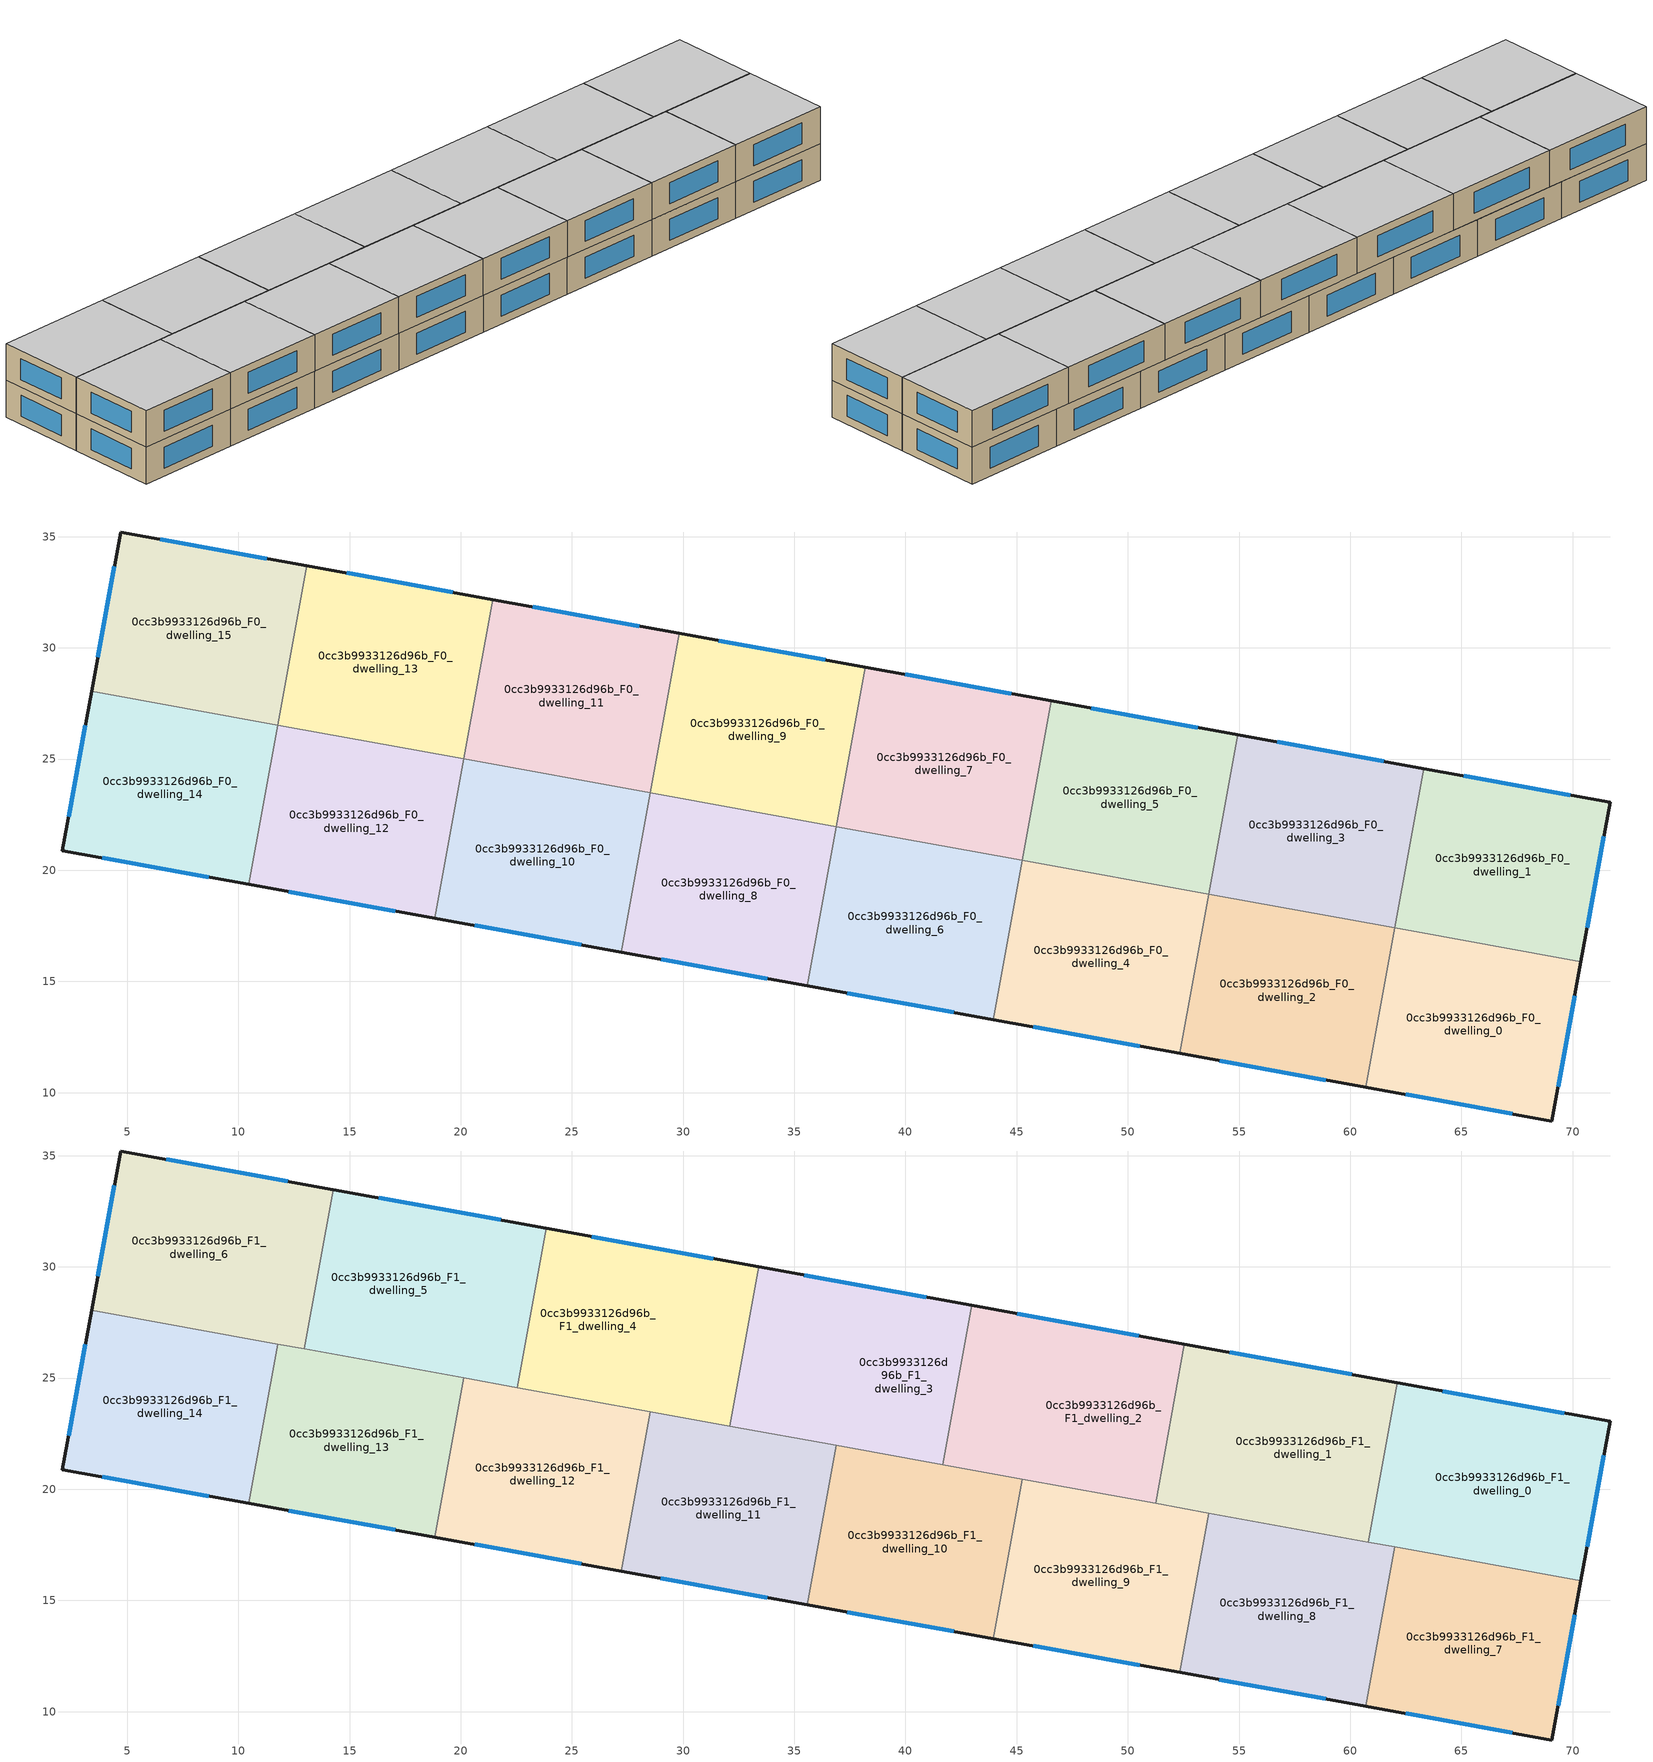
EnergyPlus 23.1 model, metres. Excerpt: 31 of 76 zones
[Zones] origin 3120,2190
0cc3b9933126d96b_F0_dwelling_0
 floor ground (EU_floor_Construction): 70.38,15.89 69.07,8.72 60.7,10.24 62,17.41 z0
 wall outside (EU_wall_Construction): 60.7,10.24 69.07,8.72 70.38,15.89 z0:3
 wall to 0cc3b9933126d96b_F0_dwelling_1 (EU_wall_Construction): 70.38,15.89 62,17.41 z0:3
 wall to 0cc3b9933126d96b_F0_dwelling_2 (EU_wall_Construction): 62,17.41 60.7,10.24 z0:3
 window (EU_Window_Construction): 69.35,10.26 70.09,14.36 / 62.49,9.92 67.28,9.05 z0.64:2.36
0cc3b9933126d96b_F0_dwelling_1
 floor ground (EU_floor_Construction): 71.68,23.05 70.38,15.89 62,17.41 63.3,24.57 z0
 wall outside (EU_wall_Construction): 70.38,15.89 71.68,23.05 63.3,24.57 z0:3
 wall to 0cc3b9933126d96b_F0_dwelling_3 (EU_wall_Construction): 63.3,24.57 62,17.41 z0:3
 window (EU_Window_Construction): 70.65,17.42 71.4,21.52 / 69.89,23.38 65.1,24.25 z0.64:2.36
 ceiling adiabatic (EU_roof_Construction): 70.38,15.89 71.68,23.05 63.3,24.57 62,17.41 z3
0cc3b9933126d96b_F0_dwelling_10
 floor ground (EU_floor_Construction): 28.52,23.49 27.22,16.32 18.84,17.84 20.14,25.01 z0
 wall outside (EU_wall_Construction): 18.84,17.84 27.22,16.32 z0:3
 wall to 0cc3b9933126d96b_F0_dwelling_12 (EU_wall_Construction): 20.14,25.01 18.84,17.84 z0:3
 wall to 0cc3b9933126d96b_F0_dwelling_11 (EU_wall_Construction): 28.52,23.49 20.14,25.01 z0:3
 wall to 0cc3b9933126d96b_F0_dwelling_8 (EU_wall_Construction): 27.22,16.32 28.52,23.49 z0:3
 window (EU_Window_Construction): 20.64,17.52 25.42,16.65 z0.64:2.36
0cc3b9933126d96b_F0_dwelling_11
 floor ground (EU_floor_Construction): 29.82,30.65 28.52,23.49 20.14,25.01 21.44,32.17 z0
 wall outside (EU_wall_Construction): 29.82,30.65 21.44,32.17 z0:3
 wall to 0cc3b9933126d96b_F0_dwelling_9 (EU_wall_Construction): 28.52,23.49 29.82,30.65 z0:3
 wall to 0cc3b9933126d96b_F0_dwelling_13 (EU_wall_Construction): 21.44,32.17 20.14,25.01 z0:3
 window (EU_Window_Construction): 28.02,30.98 23.24,31.85 z0.64:2.36
0cc3b9933126d96b_F0_dwelling_12
 floor ground (EU_floor_Construction): 20.14,25.01 18.84,17.84 10.47,19.36 11.77,26.53 z0
 wall outside (EU_wall_Construction): 10.47,19.36 18.84,17.84 z0:3
 wall to 0cc3b9933126d96b_F0_dwelling_13 (EU_wall_Construction): 20.14,25.01 11.77,26.53 z0:3
 wall to 0cc3b9933126d96b_F0_dwelling_14 (EU_wall_Construction): 11.77,26.52 10.47,19.36 z0:3
 window (EU_Window_Construction): 12.26,19.04 17.05,18.17 z0.64:2.36
0cc3b9933126d96b_F0_dwelling_13
 floor ground (EU_floor_Construction): 21.44,32.17 20.14,25.01 11.77,26.53 13.07,33.69 z0
 wall outside (EU_wall_Construction): 21.44,32.17 13.07,33.69 z0:3
 wall to 0cc3b9933126d96b_F0_dwelling_15 (EU_wall_Construction): 13.07,33.69 11.77,26.53 z0:3
 window (EU_Window_Construction): 19.65,32.5 14.87,33.37 z0.64:2.36
0cc3b9933126d96b_F0_dwelling_14
 floor ground (EU_floor_Construction): 11.77,26.52 10.47,19.36 2.09,20.88 3.4,28.04 z0
 wall outside (EU_wall_Construction): 3.4,28.04 2.09,20.88 10.47,19.36 z0:3
 wall to 0cc3b9933126d96b_F0_dwelling_15 (EU_wall_Construction): 11.77,26.52 3.4,28.04 z0:3
 window (EU_Window_Construction): 3.12,26.51 2.37,22.42 / 3.89,20.56 8.68,19.69 z0.64:2.36
 ceiling adiabatic (EU_roof_Construction): 10.47,19.36 11.77,26.52 3.4,28.04 2.09,20.88 z3
0cc3b9933126d96b_F0_dwelling_15
 floor ground (EU_floor_Construction): 13.07,33.69 11.77,26.52 3.4,28.04 4.71,35.21 z0
 wall outside (EU_wall_Construction): 13.07,33.69 4.71,35.21 3.4,28.04 z0:3
 window (EU_Window_Construction): 4.43,33.67 3.68,29.58 / 11.28,34.02 6.5,34.88 z0.64:2.36
0cc3b9933126d96b_F0_dwelling_2
 floor ground (EU_floor_Construction): 62,17.41 60.7,10.24 52.33,11.76 53.63,18.93 z0
 wall outside (EU_wall_Construction): 52.33,11.76 60.7,10.24 z0:3
 wall to 0cc3b9933126d96b_F0_dwelling_4 (EU_wall_Construction): 53.63,18.93 52.33,11.76 z0:3
 wall to 0cc3b9933126d96b_F0_dwelling_3 (EU_wall_Construction): 62,17.41 53.63,18.93 z0:3
 window (EU_Window_Construction): 54.12,11.44 58.91,10.57 z0.64:2.36
0cc3b9933126d96b_F0_dwelling_3
 floor ground (EU_floor_Construction): 63.3,24.57 62,17.41 53.63,18.93 54.93,26.09 z0
 wall outside (EU_wall_Construction): 63.3,24.57 54.93,26.09 z0:3
 wall to 0cc3b9933126d96b_F0_dwelling_5 (EU_wall_Construction): 54.93,26.09 53.63,18.93 z0:3
 window (EU_Window_Construction): 61.51,24.9 56.73,25.77 z0.64:2.36
0cc3b9933126d96b_F0_dwelling_4
 floor ground (EU_floor_Construction): 53.63,18.93 52.33,11.76 43.96,13.28 45.26,20.45 z0
 wall outside (EU_wall_Construction): 43.96,13.28 52.33,11.76 z0:3
 wall to 0cc3b9933126d96b_F0_dwelling_5 (EU_wall_Construction): 53.63,18.93 45.26,20.45 z0:3
 wall to 0cc3b9933126d96b_F0_dwelling_6 (EU_wall_Construction): 45.26,20.45 43.96,13.28 z0:3
 window (EU_Window_Construction): 45.75,12.96 50.54,12.09 z0.64:2.36
0cc3b9933126d96b_F0_dwelling_5
 floor ground (EU_floor_Construction): 54.93,26.09 53.63,18.93 45.26,20.45 46.56,27.61 z0
 wall outside (EU_wall_Construction): 54.93,26.09 46.56,27.61 z0:3
 wall to 0cc3b9933126d96b_F0_dwelling_7 (EU_wall_Construction): 46.56,27.61 45.26,20.45 z0:3
 window (EU_Window_Construction): 53.14,26.42 48.35,27.29 z0.64:2.36
0cc3b9933126d96b_F0_dwelling_6
 floor ground (EU_floor_Construction): 45.26,20.45 43.96,13.28 35.59,14.8 36.89,21.97 z0
 wall outside (EU_wall_Construction): 35.59,14.8 43.96,13.28 z0:3
 wall to 0cc3b9933126d96b_F0_dwelling_8 (EU_wall_Construction): 36.89,21.97 35.59,14.8 z0:3
 wall to 0cc3b9933126d96b_F0_dwelling_7 (EU_wall_Construction): 45.26,20.45 36.89,21.97 z0:3
 window (EU_Window_Construction): 37.38,14.48 42.17,13.61 z0.64:2.36
0cc3b9933126d96b_F0_dwelling_7
 floor ground (EU_floor_Construction): 46.56,27.61 45.26,20.45 36.89,21.97 38.19,29.13 z0
 wall outside (EU_wall_Construction): 46.56,27.61 38.19,29.13 z0:3
 wall to 0cc3b9933126d96b_F0_dwelling_9 (EU_wall_Construction): 38.19,29.13 36.89,21.97 z0:3
 window (EU_Window_Construction): 44.77,27.94 39.98,28.81 z0.64:2.36
0cc3b9933126d96b_F0_dwelling_8
 floor ground (EU_floor_Construction): 36.89,21.97 35.59,14.8 27.22,16.32 28.52,23.49 z0
 wall outside (EU_wall_Construction): 27.22,16.32 35.59,14.8 z0:3
 wall to 0cc3b9933126d96b_F0_dwelling_9 (EU_wall_Construction): 36.89,21.97 28.52,23.49 z0:3
 window (EU_Window_Construction): 29.01,16 33.79,15.13 z0.64:2.36
0cc3b9933126d96b_F0_dwelling_9
 floor ground (EU_floor_Construction): 38.19,29.13 36.89,21.97 28.52,23.49 29.82,30.65 z0
 wall outside (EU_wall_Construction): 38.19,29.13 29.82,30.65 z0:3
 window (EU_Window_Construction): 36.39,29.46 31.61,30.33 z0.64:2.36
0cc3b9933126d96b_F1_dwelling_0
 floor to 0cc3b9933126d96b_F0_dwelling_3 (EU_floor_Construction): 63.3,24.57 62,17.41 60.81,17.62 62.11,24.79 z3
 floor adiabatic (EU_floor_Construction): 71.68,23.05 70.38,15.89 62,17.41 63.3,24.57 z3
 wall outside (EU_wall_Construction): 70.38,15.89 71.68,23.05 62.11,24.79 z3:6
 wall to 0cc3b9933126d96b_F1_dwelling_1 (EU_wall_Construction): 62.11,24.79 60.81,17.62 z3:6
 wall to 0cc3b9933126d96b_F1_dwelling_7 (EU_wall_Construction): 62,17.41 70.38,15.89 z3:6
 wall to 0cc3b9933126d96b_F1_dwelling_8 (EU_wall_Construction): 60.81,17.62 62,17.41 z3:6
 window (EU_Window_Construction): 69.63,23.42 64.16,24.42 / 70.65,17.42 71.4,21.52 z3.64:5.36
 ceiling to 0cc3b9933126d96b_F2_dwelling_0 (EU_floor_Construction): 70.38,15.89 71.68,23.05 62.11,24.79 60.81,17.62 z6
0cc3b9933126d96b_F1_dwelling_1
 floor to 0cc3b9933126d96b_F0_dwelling_3 (EU_floor_Construction): 62.11,24.79 60.81,17.62 53.63,18.93 54.93,26.09 z3
 floor to 0cc3b9933126d96b_F0_dwelling_5 (EU_floor_Construction): 54.93,26.09 53.63,18.93 51.24,19.36 52.54,26.53 z3
 wall outside (EU_wall_Construction): 62.11,24.79 52.54,26.53 z3:6
 wall to 0cc3b9933126d96b_F1_dwelling_2 (EU_wall_Construction): 52.54,26.53 51.24,19.36 z3:6
 wall to 0cc3b9933126d96b_F1_dwelling_8 (EU_wall_Construction): 53.63,18.93 60.81,17.62 z3:6
 wall to 0cc3b9933126d96b_F1_dwelling_9 (EU_wall_Construction): 51.24,19.36 53.63,18.93 z3:6
 window (EU_Window_Construction): 60.06,25.16 54.59,26.15 z3.64:5.36
 ceiling to 0cc3b9933126d96b_F2_dwelling_1 (EU_floor_Construction): 60.81,17.62 62.11,24.79 52.54,26.53 51.24,19.36 z6
0cc3b9933126d96b_F1_dwelling_10
 floor to 0cc3b9933126d96b_F0_dwelling_6 (EU_floor_Construction): 45.26,20.45 43.96,13.28 35.59,14.8 36.89,21.97 z3
 floor adiabatic (EU_floor_Construction): 36.89,21.97 35.59,14.8 40.73,13.87 35.58,14.8 z3
 wall outside (EU_wall_Construction): 35.58,14.8 43.96,13.28 z3:6
 wall to 0cc3b9933126d96b_F1_dwelling_9 (EU_wall_Construction): 43.96,13.28 45.26,20.45 z3:6
 wall to 0cc3b9933126d96b_F1_dwelling_11 (EU_wall_Construction): 36.88,21.97 35.58,14.8 z3:6
 wall to 0cc3b9933126d96b_F1_dwelling_3 (EU_wall_Construction): 41.67,21.1 36.88,21.97 z3:6
 wall to 0cc3b9933126d96b_F1_dwelling_2 (EU_wall_Construction): 45.26,20.45 41.67,21.1 z3:6
 window (EU_Window_Construction): 37.38,14.48 42.16,13.61 z3.64:5.36
 ceiling to 0cc3b9933126d96b_F2_dwelling_10 (EU_floor_Construction): 43.96,13.28 45.26,20.45 36.88,21.97 35.58,14.8 z6
0cc3b9933126d96b_F1_dwelling_11
 floor to 0cc3b9933126d96b_F0_dwelling_8 (EU_floor_Construction): 36.88,21.97 35.58,14.8 27.22,16.32 28.52,23.49 z3
 wall outside (EU_wall_Construction): 27.21,16.32 35.58,14.8 z3:6
 wall to 0cc3b9933126d96b_F1_dwelling_12 (EU_wall_Construction): 28.51,23.49 27.21,16.32 z3:6
 wall to 0cc3b9933126d96b_F1_dwelling_4 (EU_wall_Construction): 32.11,22.84 28.51,23.49 z3:6
 wall to 0cc3b9933126d96b_F1_dwelling_3 (EU_wall_Construction): 36.88,21.97 32.11,22.83 z3:6
 window (EU_Window_Construction): 29,16 33.79,15.13 z3.64:5.36
 ceiling to 0cc3b9933126d96b_F2_dwelling_11 (EU_floor_Construction): 35.58,14.8 36.88,21.97 28.51,23.49 27.21,16.32 z6
0cc3b9933126d96b_F1_dwelling_12
 floor to 0cc3b9933126d96b_F0_dwelling_10 (EU_floor_Construction): 28.51,23.49 27.21,16.32 18.84,17.84 20.14,25.01 z3
 wall outside (EU_wall_Construction): 18.84,17.84 27.21,16.32 z3:6
 wall to 0cc3b9933126d96b_F1_dwelling_13 (EU_wall_Construction): 20.14,25.01 18.84,17.84 z3:6
 wall to 0cc3b9933126d96b_F1_dwelling_5 (EU_wall_Construction): 22.54,24.57 20.14,25.01 z3:6
 wall to 0cc3b9933126d96b_F1_dwelling_4 (EU_wall_Construction): 28.51,23.49 22.54,24.57 z3:6
 window (EU_Window_Construction): 20.63,17.52 25.42,16.65 z3.64:5.36
 ceiling to 0cc3b9933126d96b_F2_dwelling_12 (EU_floor_Construction): 27.21,16.32 28.51,23.49 20.14,25.01 18.84,17.84 z6
0cc3b9933126d96b_F1_dwelling_13
 floor to 0cc3b9933126d96b_F0_dwelling_12 (EU_floor_Construction): 20.14,25.01 18.84,17.84 10.47,19.36 11.77,26.53 z3
 wall outside (EU_wall_Construction): 10.47,19.36 18.84,17.84 z3:6
 wall to 0cc3b9933126d96b_F1_dwelling_14 (EU_wall_Construction): 11.77,26.53 10.47,19.36 z3:6
 wall to 0cc3b9933126d96b_F1_dwelling_6 (EU_wall_Construction): 12.97,26.31 11.77,26.53 z3:6
 wall to 0cc3b9933126d96b_F1_dwelling_5 (EU_wall_Construction): 20.14,25.01 12.97,26.31 z3:6
 window (EU_Window_Construction): 12.26,19.04 17.05,18.17 z3.64:5.36
 ceiling to 0cc3b9933126d96b_F2_dwelling_13 (EU_floor_Construction): 18.84,17.84 20.14,25.01 11.77,26.53 10.47,19.36 z6
0cc3b9933126d96b_F1_dwelling_14
 floor adiabatic (EU_floor_Construction): 11.77,26.52 10.47,19.36 2.09,20.88 3.4,28.04 z3
 wall outside (EU_wall_Construction): 3.4,28.05 2.09,20.88 10.47,19.36 z3:6
 wall to 0cc3b9933126d96b_F1_dwelling_6 (EU_wall_Construction): 11.77,26.53 3.4,28.05 z3:6
 window (EU_Window_Construction): 3.89,20.56 8.67,19.69 / 3.12,26.51 2.37,22.42 z3.64:5.36
 ceiling to 0cc3b9933126d96b_F2_dwelling_14 (EU_floor_Construction): 10.47,19.36 11.77,26.53 3.4,28.05 2.09,20.88 z6
0cc3b9933126d96b_F1_dwelling_2
 floor to 0cc3b9933126d96b_F0_dwelling_5 (EU_floor_Construction): 52.54,26.53 51.24,19.36 45.26,20.45 46.56,27.61 z3
 floor to 0cc3b9933126d96b_F0_dwelling_7 (EU_floor_Construction): 46.56,27.61 45.26,20.45 41.67,21.1 42.97,28.26 z3
 wall outside (EU_wall_Construction): 52.54,26.53 42.97,28.26 z3:6
 wall to 0cc3b9933126d96b_F1_dwelling_3 (EU_wall_Construction): 42.97,28.26 41.67,21.1 z3:6
 wall to 0cc3b9933126d96b_F1_dwelling_9 (EU_wall_Construction): 45.26,20.45 51.24,19.36 z3:6
 window (EU_Window_Construction): 50.49,26.9 45.02,27.89 z3.64:5.36
 ceiling to 0cc3b9933126d96b_F2_dwelling_2 (EU_floor_Construction): 51.24,19.36 52.54,26.53 42.97,28.26 41.67,21.1 z6
0cc3b9933126d96b_F1_dwelling_3
 floor to 0cc3b9933126d96b_F0_dwelling_7 (EU_floor_Construction): 42.97,28.26 41.67,21.1 36.89,21.97 38.19,29.13 z3
 floor to 0cc3b9933126d96b_F0_dwelling_9 (EU_floor_Construction): 38.19,29.13 36.89,21.97 32.11,22.84 33.41,30 z3
 wall outside (EU_wall_Construction): 42.97,28.26 33.41,30 z3:6
 wall to 0cc3b9933126d96b_F1_dwelling_4 (EU_wall_Construction): 33.41,30 32.11,22.83 z3:6
 window (EU_Window_Construction): 40.93,28.64 35.46,29.63 z3.64:5.36
 ceiling to 0cc3b9933126d96b_F2_dwelling_3 (EU_floor_Construction): 41.67,21.1 42.97,28.26 33.41,30 32.11,22.83 z6
0cc3b9933126d96b_F1_dwelling_4
 floor to 0cc3b9933126d96b_F0_dwelling_11 (EU_floor_Construction): 29.82,30.65 28.52,23.49 22.54,24.57 23.84,31.74 z3
 floor to 0cc3b9933126d96b_F0_dwelling_9 (EU_floor_Construction): 33.41,30 32.11,22.84 28.52,23.49 29.82,30.65 z3
 wall outside (EU_wall_Construction): 33.41,30 23.84,31.74 z3:6
 wall to 0cc3b9933126d96b_F1_dwelling_5 (EU_wall_Construction): 23.84,31.74 22.54,24.57 z3:6
 window (EU_Window_Construction): 31.36,30.37 25.89,31.36 z3.64:5.36
 ceiling to 0cc3b9933126d96b_F2_dwelling_4 (EU_floor_Construction): 32.11,22.83 33.41,30 23.84,31.74 22.54,24.57 z6
0cc3b9933126d96b_F1_dwelling_5
 floor to 0cc3b9933126d96b_F0_dwelling_13 (EU_floor_Construction): 21.44,32.17 20.14,25.01 12.97,26.31 14.27,33.47 z3
 floor to 0cc3b9933126d96b_F0_dwelling_11 (EU_floor_Construction): 23.84,31.74 22.54,24.57 20.14,25.01 21.44,32.17 z3
 wall outside (EU_wall_Construction): 23.84,31.74 14.27,33.47 z3:6
 wall to 0cc3b9933126d96b_F1_dwelling_6 (EU_wall_Construction): 14.27,33.47 12.97,26.31 z3:6
 window (EU_Window_Construction): 21.79,32.11 16.32,33.1 z3.64:5.36
 ceiling to 0cc3b9933126d96b_F2_dwelling_5 (EU_floor_Construction): 22.54,24.57 23.84,31.74 14.27,33.47 12.97,26.31 z6
0cc3b9933126d96b_F1_dwelling_6
 floor to 0cc3b9933126d96b_F0_dwelling_15 (EU_floor_Construction): 13.07,33.69 11.77,26.53 3.4,28.05 4.71,35.21 z3
 floor to 0cc3b9933126d96b_F0_dwelling_13 (EU_floor_Construction): 14.27,33.47 12.97,26.31 11.77,26.53 13.07,33.69 z3
 wall outside (EU_wall_Construction): 14.27,33.47 4.71,35.21 3.4,28.05 z3:6
 window (EU_Window_Construction): 4.43,33.68 3.68,29.58 / 12.22,33.85 6.76,34.84 z3.64:5.36
 ceiling to 0cc3b9933126d96b_F2_dwelling_6 (EU_floor_Construction): 12.97,26.31 14.27,33.47 4.71,35.21 3.4,28.05 z6
0cc3b9933126d96b_F1_dwelling_7
 floor to 0cc3b9933126d96b_F0_dwelling_0 (EU_floor_Construction): 70.37,15.89 69.07,8.72 60.7,10.24 62,17.41 z3
 wall outside (EU_wall_Construction): 60.7,10.24 69.07,8.72 70.38,15.89 z3:6
 wall to 0cc3b9933126d96b_F1_dwelling_8 (EU_wall_Construction): 62,17.41 60.7,10.24 z3:6
 window (EU_Window_Construction): 69.35,10.26 70.09,14.35 / 62.49,9.92 67.27,9.05 z3.64:5.36
 ceiling to 0cc3b9933126d96b_F2_dwelling_7 (EU_floor_Construction): 69.07,8.72 70.38,15.89 62,17.41 60.7,10.24 z6
0cc3b9933126d96b_F1_dwelling_8
 floor to 0cc3b9933126d96b_F0_dwelling_2 (EU_floor_Construction): 62,17.41 60.7,10.24 52.33,11.76 53.63,18.93 z3
 wall outside (EU_wall_Construction): 52.33,11.76 60.7,10.24 z3:6
 wall to 0cc3b9933126d96b_F1_dwelling_9 (EU_wall_Construction): 53.63,18.93 52.33,11.76 z3:6
 window (EU_Window_Construction): 54.12,11.44 58.91,10.57 z3.64:5.36
 ceiling to 0cc3b9933126d96b_F2_dwelling_8 (EU_floor_Construction): 60.7,10.24 62,17.41 53.63,18.93 52.33,11.76 z6
0cc3b9933126d96b_F1_dwelling_9
 floor to 0cc3b9933126d96b_F0_dwelling_4 (EU_floor_Construction): 53.63,18.93 52.33,11.76 43.96,13.28 45.26,20.45 z3
 wall outside (EU_wall_Construction): 43.96,13.28 52.33,11.76 z3:6
 window (EU_Window_Construction): 45.75,12.96 50.53,12.09 z3.64:5.36
 ceiling to 0cc3b9933126d96b_F2_dwelling_9 (EU_floor_Construction): 52.33,11.76 53.63,18.93 45.26,20.45 43.96,13.28 z6
[Building]
EU S2 Campaign: North Axis=0; Terrain=City; Solar Distribution=FullExterior
[Site:Location]
Yerevan-Zvartnots.Intl.AP: Latitude=40.15; Longitude=44.383; Time Zone=4; Elevation=854
[SizingPeriod:WeatherFileDays]
AnnualSizingPeriod: Begin Month=1; Begin Day of Month=1; End Month=12; End Day of Month=31; Day of Week for Start Day=Monday; Use Weather File Daylight Saving Period=No; Use Weather File Rain and Snow Indicators=No
[MATERIAL]
EU_InternalMass_Material: Roughness=MediumRough; Thickness=0.1; Conductivity=1; Density=1800; Specific Heat=900; Thermal Absorptance=0.9; Solar Absorptance=0.7; Visible Absorptance=0.7
[MATERIAL:NOMASS] Roughness=MediumRough; Thermal Absorptance=0.9; Solar Absorptance=0.7; Visible Absorptance=0.7
Name | Thermal Resistance
EU_wall_NoMass | 1.05043
EU_roof_NoMass | 1.45357
EU_floor_NoMass | 0.478065
[WINDOWMATERIAL:SIMPLEGLAZINGSYSTEM]
EU_Window_SimpleGlazing: UFactor=2.5566; Solar Heat Gain Coefficient=0.75; Visible Transmittance=0.75
[CONSTRUCTION]
EU_wall_Construction: EU_wall_NoMass
EU_roof_Construction: EU_roof_NoMass
EU_floor_Construction: EU_floor_NoMass
EU_Window_Construction: EU_Window_SimpleGlazing
EU_InternalMass_Construction: EU_InternalMass_Material
[ZONE] Type=1; Multiplier=1; Ceiling Height=autocalculate; Floor Area=autocalculate; Part of Total Floor Area=Yes
Name | Volume
0cc3b9933126d96b_F0_dwelling_0; 0cc3b9933126d96b_F1_dwelling_11; 0cc3b9933126d96b_F0_dwelling_15 | 185.901
0cc3b9933126d96b_F1_dwelling_0 | 212.431
0cc3b9933126d96b_F0_dwelling_1 | 185.881
0cc3b9933126d96b_F1_dwelling_1 | 212.414
0cc3b9933126d96b_F0_dwelling_10 | 185.907
0cc3b9933126d96b_F1_dwelling_10 | 185.908
0cc3b9933126d96b_F0_dwelling_11; 0cc3b9933126d96b_F0_dwelling_13; 0cc3b9933126d96b_F0_dwelling_9 | 185.889
0cc3b9933126d96b_F0_dwelling_12; 0cc3b9933126d96b_F1_dwelling_12; 0cc3b9933126d96b_F0_dwelling_2; 0cc3b9933126d96b_F0_dwelling_4 | 185.914
0cc3b9933126d96b_F1_dwelling_13 | 185.899
0cc3b9933126d96b_F0_dwelling_14 | 185.88
0cc3b9933126d96b_F1_dwelling_14 | 185.879
0cc3b9933126d96b_F1_dwelling_2 | 212.452
0cc3b9933126d96b_F0_dwelling_3 | 185.888
0cc3b9933126d96b_F1_dwelling_3 | 212.444
0cc3b9933126d96b_F1_dwelling_4; 0cc3b9933126d96b_F1_dwelling_6 | 212.443
0cc3b9933126d96b_F0_dwelling_5 | 185.883
0cc3b9933126d96b_F1_dwelling_5 | 212.422
0cc3b9933126d96b_F0_dwelling_6; 0cc3b9933126d96b_F0_dwelling_7 | 185.876
0cc3b9933126d96b_F1_dwelling_7 | 185.893
0cc3b9933126d96b_F0_dwelling_8 | 185.884
0cc3b9933126d96b_F1_dwelling_8 | 185.923
0cc3b9933126d96b_F1_dwelling_9 | 185.886
[INTERNALMASS] Construction=EU_InternalMass_Construction
Name | Zone or ZoneList | Surface Area
0cc3b9933126d96b_F0_dwelling_0_EU_InternalMass | 0cc3b9933126d96b_F0_dwelling_0 | 61.9643
0cc3b9933126d96b_F0_dwelling_1_EU_InternalMass | 0cc3b9933126d96b_F0_dwelling_1 | 61.9593
0cc3b9933126d96b_F0_dwelling_2_EU_InternalMass | 0cc3b9933126d96b_F0_dwelling_2 | 61.9713
0cc3b9933126d96b_F0_dwelling_3_EU_InternalMass | 0cc3b9933126d96b_F0_dwelling_3 | 61.9621
0cc3b9933126d96b_F0_dwelling_4_EU_InternalMass | 0cc3b9933126d96b_F0_dwelling_4 | 61.9713
0cc3b9933126d96b_F0_dwelling_5_EU_InternalMass | 0cc3b9933126d96b_F0_dwelling_5 | 61.9634
0cc3b9933126d96b_F0_dwelling_6_EU_InternalMass | 0cc3b9933126d96b_F0_dwelling_6 | 61.9589
0cc3b9933126d96b_F0_dwelling_7_EU_InternalMass | 0cc3b9933126d96b_F0_dwelling_7 | 61.9589
0cc3b9933126d96b_F0_dwelling_8_EU_InternalMass | 0cc3b9933126d96b_F0_dwelling_8 | 61.9621
0cc3b9933126d96b_F0_dwelling_9_EU_InternalMass | 0cc3b9933126d96b_F0_dwelling_9 | 61.9629
0cc3b9933126d96b_F0_dwelling_10_EU_InternalMass | 0cc3b9933126d96b_F0_dwelling_10 | 61.9717
0cc3b9933126d96b_F0_dwelling_11_EU_InternalMass | 0cc3b9933126d96b_F0_dwelling_11 | 61.9629
0cc3b9933126d96b_F0_dwelling_12_EU_InternalMass | 0cc3b9933126d96b_F0_dwelling_12 | 61.9705
0cc3b9933126d96b_F0_dwelling_13_EU_InternalMass | 0cc3b9933126d96b_F0_dwelling_13 | 61.9629
0cc3b9933126d96b_F0_dwelling_14_EU_InternalMass | 0cc3b9933126d96b_F0_dwelling_14 | 61.9593
0cc3b9933126d96b_F0_dwelling_15_EU_InternalMass | 0cc3b9933126d96b_F0_dwelling_15 | 61.9643
0cc3b9933126d96b_F1_dwelling_0_EU_InternalMass | 0cc3b9933126d96b_F1_dwelling_0 | 70.8102
0cc3b9933126d96b_F1_dwelling_1_EU_InternalMass | 0cc3b9933126d96b_F1_dwelling_1 | 70.8047
0cc3b9933126d96b_F1_dwelling_2_EU_InternalMass | 0cc3b9933126d96b_F1_dwelling_2 | 70.8173
0cc3b9933126d96b_F1_dwelling_3_EU_InternalMass | 0cc3b9933126d96b_F1_dwelling_3 | 70.8146
0cc3b9933126d96b_F1_dwelling_4_EU_InternalMass | 0cc3b9933126d96b_F1_dwelling_4 | 70.8146
0cc3b9933126d96b_F1_dwelling_5_EU_InternalMass | 0cc3b9933126d96b_F1_dwelling_5 | 70.8074
0cc3b9933126d96b_F1_dwelling_6_EU_InternalMass | 0cc3b9933126d96b_F1_dwelling_6 | 70.8143
0cc3b9933126d96b_F1_dwelling_7_EU_InternalMass | 0cc3b9933126d96b_F1_dwelling_7 | 61.9646
0cc3b9933126d96b_F1_dwelling_8_EU_InternalMass | 0cc3b9933126d96b_F1_dwelling_8 | 61.9741
0cc3b9933126d96b_F1_dwelling_9_EU_InternalMass | 0cc3b9933126d96b_F1_dwelling_9 | 61.9621
0cc3b9933126d96b_F1_dwelling_10_EU_InternalMass | 0cc3b9933126d96b_F1_dwelling_10 | 61.9693
0cc3b9933126d96b_F1_dwelling_11_EU_InternalMass | 0cc3b9933126d96b_F1_dwelling_11 | 61.9669
0cc3b9933126d96b_F1_dwelling_12_EU_InternalMass | 0cc3b9933126d96b_F1_dwelling_12 | 61.9713
0cc3b9933126d96b_F1_dwelling_13_EU_InternalMass | 0cc3b9933126d96b_F1_dwelling_13 | 61.9664
0cc3b9933126d96b_F1_dwelling_14_EU_InternalMass | 0cc3b9933126d96b_F1_dwelling_14 | 61.9598
[OTHEREQUIPMENT] Fuel Type=Electricity; Design Level Calculation Method=Watts/Area; Power per Zone Floor Area=1; Fraction Latent=0; Fraction Radiant=0; Fraction Lost=0; Carbon Dioxide Generation Rate=0; EndUse Subcategory=EU_Step8_InternalGains
Name | Zone or ZoneList or Space or SpaceList | Schedule
EU_Step8_InternalGain_0cc3b9933126d96b_F0_dwelling_0_f000 | 0cc3b9933126d96b_F0_dwelling_0 | EU_Step8_GainSchedule_0cc3b9933126d96b_F0_dwelling_0_f000
EU_Step8_InternalGain_0cc3b9933126d96b_F0_dwelling_1_f000 | 0cc3b9933126d96b_F0_dwelling_1 | EU_Step8_GainSchedule_0cc3b9933126d96b_F0_dwelling_1_f000
EU_Step8_InternalGain_0cc3b9933126d96b_F0_dwelling_2_f000 | 0cc3b9933126d96b_F0_dwelling_2 | EU_Step8_GainSchedule_0cc3b9933126d96b_F0_dwelling_2_f000
EU_Step8_InternalGain_0cc3b9933126d96b_F0_dwelling_3_f000 | 0cc3b9933126d96b_F0_dwelling_3 | EU_Step8_GainSchedule_0cc3b9933126d96b_F0_dwelling_3_f000
EU_Step8_InternalGain_0cc3b9933126d96b_F0_dwelling_4_f000 | 0cc3b9933126d96b_F0_dwelling_4 | EU_Step8_GainSchedule_0cc3b9933126d96b_F0_dwelling_4_f000
EU_Step8_InternalGain_0cc3b9933126d96b_F0_dwelling_5_f000 | 0cc3b9933126d96b_F0_dwelling_5 | EU_Step8_GainSchedule_0cc3b9933126d96b_F0_dwelling_5_f000
EU_Step8_InternalGain_0cc3b9933126d96b_F0_dwelling_6_f000 | 0cc3b9933126d96b_F0_dwelling_6 | EU_Step8_GainSchedule_0cc3b9933126d96b_F0_dwelling_6_f000
EU_Step8_InternalGain_0cc3b9933126d96b_F0_dwelling_7_f000 | 0cc3b9933126d96b_F0_dwelling_7 | EU_Step8_GainSchedule_0cc3b9933126d96b_F0_dwelling_7_f000
EU_Step8_InternalGain_0cc3b9933126d96b_F0_dwelling_8_f000 | 0cc3b9933126d96b_F0_dwelling_8 | EU_Step8_GainSchedule_0cc3b9933126d96b_F0_dwelling_8_f000
EU_Step8_InternalGain_0cc3b9933126d96b_F0_dwelling_9_f000 | 0cc3b9933126d96b_F0_dwelling_9 | EU_Step8_GainSchedule_0cc3b9933126d96b_F0_dwelling_9_f000
EU_Step8_InternalGain_0cc3b9933126d96b_F0_dwelling_10_f000 | 0cc3b9933126d96b_F0_dwelling_10 | EU_Step8_GainSchedule_0cc3b9933126d96b_F0_dwelling_10_f000
EU_Step8_InternalGain_0cc3b9933126d96b_F0_dwelling_11_f000 | 0cc3b9933126d96b_F0_dwelling_11 | EU_Step8_GainSchedule_0cc3b9933126d96b_F0_dwelling_11_f000
EU_Step8_InternalGain_0cc3b9933126d96b_F0_dwelling_12_f000 | 0cc3b9933126d96b_F0_dwelling_12 | EU_Step8_GainSchedule_0cc3b9933126d96b_F0_dwelling_12_f000
EU_Step8_InternalGain_0cc3b9933126d96b_F0_dwelling_13_f000 | 0cc3b9933126d96b_F0_dwelling_13 | EU_Step8_GainSchedule_0cc3b9933126d96b_F0_dwelling_13_f000
EU_Step8_InternalGain_0cc3b9933126d96b_F0_dwelling_14_f000 | 0cc3b9933126d96b_F0_dwelling_14 | EU_Step8_GainSchedule_0cc3b9933126d96b_F0_dwelling_14_f000
EU_Step8_InternalGain_0cc3b9933126d96b_F0_dwelling_15_f000 | 0cc3b9933126d96b_F0_dwelling_15 | EU_Step8_GainSchedule_0cc3b9933126d96b_F0_dwelling_15_f000
EU_Step8_InternalGain_0cc3b9933126d96b_F1_dwelling_0_f000 | 0cc3b9933126d96b_F1_dwelling_0 | EU_Step8_GainSchedule_0cc3b9933126d96b_F1_dwelling_0_f000
EU_Step8_InternalGain_0cc3b9933126d96b_F1_dwelling_1_f000 | 0cc3b9933126d96b_F1_dwelling_1 | EU_Step8_GainSchedule_0cc3b9933126d96b_F1_dwelling_1_f000
EU_Step8_InternalGain_0cc3b9933126d96b_F1_dwelling_2_f000 | 0cc3b9933126d96b_F1_dwelling_2 | EU_Step8_GainSchedule_0cc3b9933126d96b_F1_dwelling_2_f000
EU_Step8_InternalGain_0cc3b9933126d96b_F1_dwelling_3_f000 | 0cc3b9933126d96b_F1_dwelling_3 | EU_Step8_GainSchedule_0cc3b9933126d96b_F1_dwelling_3_f000
EU_Step8_InternalGain_0cc3b9933126d96b_F1_dwelling_4_f000 | 0cc3b9933126d96b_F1_dwelling_4 | EU_Step8_GainSchedule_0cc3b9933126d96b_F1_dwelling_4_f000
EU_Step8_InternalGain_0cc3b9933126d96b_F1_dwelling_5_f000 | 0cc3b9933126d96b_F1_dwelling_5 | EU_Step8_GainSchedule_0cc3b9933126d96b_F1_dwelling_5_f000
EU_Step8_InternalGain_0cc3b9933126d96b_F1_dwelling_6_f000 | 0cc3b9933126d96b_F1_dwelling_6 | EU_Step8_GainSchedule_0cc3b9933126d96b_F1_dwelling_6_f000
EU_Step8_InternalGain_0cc3b9933126d96b_F1_dwelling_7_f000 | 0cc3b9933126d96b_F1_dwelling_7 | EU_Step8_GainSchedule_0cc3b9933126d96b_F1_dwelling_7_f000
EU_Step8_InternalGain_0cc3b9933126d96b_F1_dwelling_8_f000 | 0cc3b9933126d96b_F1_dwelling_8 | EU_Step8_GainSchedule_0cc3b9933126d96b_F1_dwelling_8_f000
EU_Step8_InternalGain_0cc3b9933126d96b_F1_dwelling_9_f000 | 0cc3b9933126d96b_F1_dwelling_9 | EU_Step8_GainSchedule_0cc3b9933126d96b_F1_dwelling_9_f000
EU_Step8_InternalGain_0cc3b9933126d96b_F1_dwelling_10_f000 | 0cc3b9933126d96b_F1_dwelling_10 | EU_Step8_GainSchedule_0cc3b9933126d96b_F1_dwelling_10_f000
EU_Step8_InternalGain_0cc3b9933126d96b_F1_dwelling_11_f000 | 0cc3b9933126d96b_F1_dwelling_11 | EU_Step8_GainSchedule_0cc3b9933126d96b_F1_dwelling_11_f000
EU_Step8_InternalGain_0cc3b9933126d96b_F1_dwelling_12_f000 | 0cc3b9933126d96b_F1_dwelling_12 | EU_Step8_GainSchedule_0cc3b9933126d96b_F1_dwelling_12_f000
EU_Step8_InternalGain_0cc3b9933126d96b_F1_dwelling_13_f000 | 0cc3b9933126d96b_F1_dwelling_13 | EU_Step8_GainSchedule_0cc3b9933126d96b_F1_dwelling_13_f000
EU_Step8_InternalGain_0cc3b9933126d96b_F1_dwelling_14_f000 | 0cc3b9933126d96b_F1_dwelling_14 | EU_Step8_GainSchedule_0cc3b9933126d96b_F1_dwelling_14_f000
[ZONEVENTILATION:DESIGNFLOWRATE] Schedule=EU_AlwaysOn; Design Flow Rate Calculation Method=AirChanges/Hour; Air Changes per Hour=0.557805; Ventilation Type=Natural; Fan Pressure Rise=0; Fan Total Efficiency=1; Constant Term Coefficient=1; Temperature Term Coefficient=0; Velocity Term Coefficient=0; Velocity Squared Term Coefficient=0; Minimum Indoor Temperature=-100; Maximum Indoor Temperature=100; Delta Temperature=-100; Minimum Outdoor Temperature=-100; Maximum Outdoor Temperature=100; Maximum Wind Speed=40
Name | Zone or ZoneList or Space or SpaceList
EU_ConstantAir_0cc3b9933126d96b_F0_dwelling_0 | 0cc3b9933126d96b_F0_dwelling_0
EU_ConstantAir_0cc3b9933126d96b_F0_dwelling_1 | 0cc3b9933126d96b_F0_dwelling_1
EU_ConstantAir_0cc3b9933126d96b_F0_dwelling_2 | 0cc3b9933126d96b_F0_dwelling_2
EU_ConstantAir_0cc3b9933126d96b_F0_dwelling_3 | 0cc3b9933126d96b_F0_dwelling_3
EU_ConstantAir_0cc3b9933126d96b_F0_dwelling_4 | 0cc3b9933126d96b_F0_dwelling_4
EU_ConstantAir_0cc3b9933126d96b_F0_dwelling_5 | 0cc3b9933126d96b_F0_dwelling_5
EU_ConstantAir_0cc3b9933126d96b_F0_dwelling_6 | 0cc3b9933126d96b_F0_dwelling_6
EU_ConstantAir_0cc3b9933126d96b_F0_dwelling_7 | 0cc3b9933126d96b_F0_dwelling_7
EU_ConstantAir_0cc3b9933126d96b_F0_dwelling_8 | 0cc3b9933126d96b_F0_dwelling_8
EU_ConstantAir_0cc3b9933126d96b_F0_dwelling_9 | 0cc3b9933126d96b_F0_dwelling_9
EU_ConstantAir_0cc3b9933126d96b_F0_dwelling_10 | 0cc3b9933126d96b_F0_dwelling_10
EU_ConstantAir_0cc3b9933126d96b_F0_dwelling_11 | 0cc3b9933126d96b_F0_dwelling_11
EU_ConstantAir_0cc3b9933126d96b_F0_dwelling_12 | 0cc3b9933126d96b_F0_dwelling_12
EU_ConstantAir_0cc3b9933126d96b_F0_dwelling_13 | 0cc3b9933126d96b_F0_dwelling_13
EU_ConstantAir_0cc3b9933126d96b_F0_dwelling_14 | 0cc3b9933126d96b_F0_dwelling_14
EU_ConstantAir_0cc3b9933126d96b_F0_dwelling_15 | 0cc3b9933126d96b_F0_dwelling_15
EU_ConstantAir_0cc3b9933126d96b_F1_dwelling_0 | 0cc3b9933126d96b_F1_dwelling_0
EU_ConstantAir_0cc3b9933126d96b_F1_dwelling_1 | 0cc3b9933126d96b_F1_dwelling_1
EU_ConstantAir_0cc3b9933126d96b_F1_dwelling_2 | 0cc3b9933126d96b_F1_dwelling_2
EU_ConstantAir_0cc3b9933126d96b_F1_dwelling_3 | 0cc3b9933126d96b_F1_dwelling_3
EU_ConstantAir_0cc3b9933126d96b_F1_dwelling_4 | 0cc3b9933126d96b_F1_dwelling_4
EU_ConstantAir_0cc3b9933126d96b_F1_dwelling_5 | 0cc3b9933126d96b_F1_dwelling_5
EU_ConstantAir_0cc3b9933126d96b_F1_dwelling_6 | 0cc3b9933126d96b_F1_dwelling_6
EU_ConstantAir_0cc3b9933126d96b_F1_dwelling_7 | 0cc3b9933126d96b_F1_dwelling_7
EU_ConstantAir_0cc3b9933126d96b_F1_dwelling_8 | 0cc3b9933126d96b_F1_dwelling_8
EU_ConstantAir_0cc3b9933126d96b_F1_dwelling_9 | 0cc3b9933126d96b_F1_dwelling_9
EU_ConstantAir_0cc3b9933126d96b_F1_dwelling_10 | 0cc3b9933126d96b_F1_dwelling_10
EU_ConstantAir_0cc3b9933126d96b_F1_dwelling_11 | 0cc3b9933126d96b_F1_dwelling_11
EU_ConstantAir_0cc3b9933126d96b_F1_dwelling_12 | 0cc3b9933126d96b_F1_dwelling_12
EU_ConstantAir_0cc3b9933126d96b_F1_dwelling_13 | 0cc3b9933126d96b_F1_dwelling_13
EU_ConstantAir_0cc3b9933126d96b_F1_dwelling_14 | 0cc3b9933126d96b_F1_dwelling_14
[HVACTEMPLATE:THERMOSTAT] Constant Heating Setpoint=20; Constant Cooling Setpoint=50
EU_HeatOnly_0cc3b9933126d96b_F0_dwelling_0; EU_HeatOnly_0cc3b9933126d96b_F0_dwelling_1; EU_HeatOnly_0cc3b9933126d96b_F0_dwelling_2; EU_HeatOnly_0cc3b9933126d96b_F0_dwelling_3; EU_HeatOnly_0cc3b9933126d96b_F0_dwelling_4; EU_HeatOnly_0cc3b9933126d96b_F0_dwelling_5; EU_HeatOnly_0cc3b9933126d96b_F0_dwelling_6; EU_HeatOnly_0cc3b9933126d96b_F0_dwelling_7; EU_HeatOnly_0cc3b9933126d96b_F0_dwelling_8; EU_HeatOnly_0cc3b9933126d96b_F0_dwelling_9; EU_HeatOnly_0cc3b9933126d96b_F0_dwelling_10; EU_HeatOnly_0cc3b9933126d96b_F0_dwelling_11; EU_HeatOnly_0cc3b9933126d96b_F0_dwelling_12; EU_HeatOnly_0cc3b9933126d96b_F0_dwelling_13; EU_HeatOnly_0cc3b9933126d96b_F0_dwelling_14; EU_HeatOnly_0cc3b9933126d96b_F0_dwelling_15; EU_HeatOnly_0cc3b9933126d96b_F1_dwelling_0; EU_HeatOnly_0cc3b9933126d96b_F1_dwelling_1; EU_HeatOnly_0cc3b9933126d96b_F1_dwelling_2; EU_HeatOnly_0cc3b9933126d96b_F1_dwelling_3; EU_HeatOnly_0cc3b9933126d96b_F1_dwelling_4; EU_HeatOnly_0cc3b9933126d96b_F1_dwelling_5; EU_HeatOnly_0cc3b9933126d96b_F1_dwelling_6; EU_HeatOnly_0cc3b9933126d96b_F1_dwelling_7; EU_HeatOnly_0cc3b9933126d96b_F1_dwelling_8; EU_HeatOnly_0cc3b9933126d96b_F1_dwelling_9; EU_HeatOnly_0cc3b9933126d96b_F1_dwelling_10; EU_HeatOnly_0cc3b9933126d96b_F1_dwelling_11; EU_HeatOnly_0cc3b9933126d96b_F1_dwelling_12; EU_HeatOnly_0cc3b9933126d96b_F1_dwelling_13; EU_HeatOnly_0cc3b9933126d96b_F1_dwelling_14; EU_HeatOnly_0cc3b9933126d96b_F2_dwelling_0; EU_HeatOnly_0cc3b9933126d96b_F2_dwelling_1; EU_HeatOnly_0cc3b9933126d96b_F2_dwelling_2; EU_HeatOnly_0cc3b9933126d96b_F2_dwelling_3; EU_HeatOnly_0cc3b9933126d96b_F2_dwelling_4; EU_HeatOnly_0cc3b9933126d96b_F2_dwelling_5; EU_HeatOnly_0cc3b9933126d96b_F2_dwelling_6; EU_HeatOnly_0cc3b9933126d96b_F2_dwelling_7; EU_HeatOnly_0cc3b9933126d96b_F2_dwelling_8; EU_HeatOnly_0cc3b9933126d96b_F2_dwelling_9; EU_HeatOnly_0cc3b9933126d96b_F2_dwelling_10; EU_HeatOnly_0cc3b9933126d96b_F2_dwelling_11
[HVACTEMPLATE:ZONE:IDEALLOADSAIRSYSTEM] System Availability Schedule=EU_AlwaysOn; Maximum Heating Supply Air Temperature=50; Minimum Cooling Supply Air Temperature=13; Maximum Heating Supply Air Humidity Ratio=0.0156; Minimum Cooling Supply Air Humidity Ratio=0.0077; Heating Limit=NoLimit; Cooling Limit=NoLimit; Heating Availability Schedule=EU_AlwaysOn; Cooling Availability Schedule=EU_CoolingOff; Dehumidification Control Type=ConstantSensibleHeatRatio; Cooling Sensible Heat Ratio=0.7; Dehumidification Setpoint=60; Humidification Control Type=None; Humidification Setpoint=30; Outdoor Air Method=None; Outdoor Air Flow Rate per Person=0.00944; Outdoor Air Flow Rate per Zone Floor Area=0; Outdoor Air Flow Rate per Zone=0; Demand Controlled Ventilation Type=None; Outdoor Air Economizer Type=NoEconomizer; Heat Recovery Type=None; Sensible Heat Recovery Effectiveness=0.7; Latent Heat Recovery Effectiveness=0.65
Name | Template Thermostat
0cc3b9933126d96b_F0_dwelling_0 | EU_HeatOnly_0cc3b9933126d96b_F0_dwelling_0
0cc3b9933126d96b_F0_dwelling_1 | EU_HeatOnly_0cc3b9933126d96b_F0_dwelling_1
0cc3b9933126d96b_F0_dwelling_2 | EU_HeatOnly_0cc3b9933126d96b_F0_dwelling_2
0cc3b9933126d96b_F0_dwelling_3 | EU_HeatOnly_0cc3b9933126d96b_F0_dwelling_3
0cc3b9933126d96b_F0_dwelling_4 | EU_HeatOnly_0cc3b9933126d96b_F0_dwelling_4
0cc3b9933126d96b_F0_dwelling_5 | EU_HeatOnly_0cc3b9933126d96b_F0_dwelling_5
0cc3b9933126d96b_F0_dwelling_6 | EU_HeatOnly_0cc3b9933126d96b_F0_dwelling_6
0cc3b9933126d96b_F0_dwelling_7 | EU_HeatOnly_0cc3b9933126d96b_F0_dwelling_7
0cc3b9933126d96b_F0_dwelling_8 | EU_HeatOnly_0cc3b9933126d96b_F0_dwelling_8
0cc3b9933126d96b_F0_dwelling_9 | EU_HeatOnly_0cc3b9933126d96b_F0_dwelling_9
0cc3b9933126d96b_F0_dwelling_10 | EU_HeatOnly_0cc3b9933126d96b_F0_dwelling_10
0cc3b9933126d96b_F0_dwelling_11 | EU_HeatOnly_0cc3b9933126d96b_F0_dwelling_11
0cc3b9933126d96b_F0_dwelling_12 | EU_HeatOnly_0cc3b9933126d96b_F0_dwelling_12
0cc3b9933126d96b_F0_dwelling_13 | EU_HeatOnly_0cc3b9933126d96b_F0_dwelling_13
0cc3b9933126d96b_F0_dwelling_14 | EU_HeatOnly_0cc3b9933126d96b_F0_dwelling_14
0cc3b9933126d96b_F0_dwelling_15 | EU_HeatOnly_0cc3b9933126d96b_F0_dwelling_15
0cc3b9933126d96b_F1_dwelling_0 | EU_HeatOnly_0cc3b9933126d96b_F1_dwelling_0
0cc3b9933126d96b_F1_dwelling_1 | EU_HeatOnly_0cc3b9933126d96b_F1_dwelling_1
0cc3b9933126d96b_F1_dwelling_2 | EU_HeatOnly_0cc3b9933126d96b_F1_dwelling_2
0cc3b9933126d96b_F1_dwelling_3 | EU_HeatOnly_0cc3b9933126d96b_F1_dwelling_3
0cc3b9933126d96b_F1_dwelling_4 | EU_HeatOnly_0cc3b9933126d96b_F1_dwelling_4
0cc3b9933126d96b_F1_dwelling_5 | EU_HeatOnly_0cc3b9933126d96b_F1_dwelling_5
0cc3b9933126d96b_F1_dwelling_6 | EU_HeatOnly_0cc3b9933126d96b_F1_dwelling_6
0cc3b9933126d96b_F1_dwelling_7 | EU_HeatOnly_0cc3b9933126d96b_F1_dwelling_7
0cc3b9933126d96b_F1_dwelling_8 | EU_HeatOnly_0cc3b9933126d96b_F1_dwelling_8
0cc3b9933126d96b_F1_dwelling_9 | EU_HeatOnly_0cc3b9933126d96b_F1_dwelling_9
0cc3b9933126d96b_F1_dwelling_10 | EU_HeatOnly_0cc3b9933126d96b_F1_dwelling_10
0cc3b9933126d96b_F1_dwelling_11 | EU_HeatOnly_0cc3b9933126d96b_F1_dwelling_11
0cc3b9933126d96b_F1_dwelling_12 | EU_HeatOnly_0cc3b9933126d96b_F1_dwelling_12
0cc3b9933126d96b_F1_dwelling_13 | EU_HeatOnly_0cc3b9933126d96b_F1_dwelling_13
0cc3b9933126d96b_F1_dwelling_14 | EU_HeatOnly_0cc3b9933126d96b_F1_dwelling_14
[SIZING:ZONE] Zone Cooling Design Supply Air Temperature Input Method=SupplyAirTemperature; Zone Cooling Design Supply Air Temperature=13; Zone Heating Design Supply Air Temperature Input Method=SupplyAirTemperature; Zone Heating Design Supply Air Temperature=50; Zone Cooling Design Supply Air Humidity Ratio=0.008; Zone Heating Design Supply Air Humidity Ratio=0.008; Cooling Design Air Flow Method=DesignDay; Cooling Design Air Flow Rate=0; Cooling Minimum Air Flow per Zone Floor Area=0.000762; Cooling Minimum Air Flow=0; Cooling Minimum Air Flow Fraction=0.2; Heating Design Air Flow Method=DesignDay; Heating Design Air Flow Rate=0; Heating Maximum Air Flow per Zone Floor Area=0.002032; Heating Maximum Air Flow=0.141576; Heating Maximum Air Flow Fraction=0.3; Account for Dedicated Outdoor Air System=No; Dedicated Outdoor Air System Control Strategy=NeutralSupplyAir; Dedicated Outdoor Air Low Setpoint Temperature for Design=autosize; Dedicated Outdoor Air High Setpoint Temperature for Design=autosize; Zone Load Sizing Method=Sensible Load Only No Latent Load; Zone Latent Cooling Design Supply Air Humidity Ratio Input Method=HumidityRatioDifference; Zone Cooling Design Supply Air Humidity Ratio Difference=0.005; Zone Latent Heating Design Supply Air Humidity Ratio Input Method=HumidityRatioDifference; Zone Humidification Design Supply Air Humidity Ratio Difference=0.005
0cc3b9933126d96b_F0_dwelling_0; 0cc3b9933126d96b_F0_dwelling_1; 0cc3b9933126d96b_F0_dwelling_2; 0cc3b9933126d96b_F0_dwelling_3; 0cc3b9933126d96b_F0_dwelling_4; 0cc3b9933126d96b_F0_dwelling_5; 0cc3b9933126d96b_F0_dwelling_6; 0cc3b9933126d96b_F0_dwelling_7; 0cc3b9933126d96b_F0_dwelling_8; 0cc3b9933126d96b_F0_dwelling_9; 0cc3b9933126d96b_F0_dwelling_10; 0cc3b9933126d96b_F0_dwelling_11; 0cc3b9933126d96b_F0_dwelling_12; 0cc3b9933126d96b_F0_dwelling_13; 0cc3b9933126d96b_F0_dwelling_14; 0cc3b9933126d96b_F0_dwelling_15; 0cc3b9933126d96b_F1_dwelling_0; 0cc3b9933126d96b_F1_dwelling_1; 0cc3b9933126d96b_F1_dwelling_2; 0cc3b9933126d96b_F1_dwelling_3; 0cc3b9933126d96b_F1_dwelling_4; 0cc3b9933126d96b_F1_dwelling_5; 0cc3b9933126d96b_F1_dwelling_6; 0cc3b9933126d96b_F1_dwelling_7; 0cc3b9933126d96b_F1_dwelling_8; 0cc3b9933126d96b_F1_dwelling_9; 0cc3b9933126d96b_F1_dwelling_10; 0cc3b9933126d96b_F1_dwelling_11; 0cc3b9933126d96b_F1_dwelling_12; 0cc3b9933126d96b_F1_dwelling_13; 0cc3b9933126d96b_F1_dwelling_14
[SCHEDULE:CONSTANT]
Name | Hourly Value
EU_AlwaysOn | 1
EU_CoolingOff | 0
[SCHEDULE:FILE] Column Number=1; Rows to Skip at Top=0; Number of Hours of Data=8760; Column Separator=Comma; Interpolate to Timestep=No; Minutes per Item=60; Adjust Schedule for Daylight Savings=Yes
Name | File
EU_Step8_GainSchedule_0cc3b9933126d96b_F0_dwelling_0_f000 | ../../schedules/0cc3b9933126d96b/0cc3b9933126d96b_F0_dwelling_0_f000_gain.csv
EU_Step8_GainSchedule_0cc3b9933126d96b_F0_dwelling_1_f000 | ../../schedules/0cc3b9933126d96b/0cc3b9933126d96b_F0_dwelling_1_f000_gain.csv
EU_Step8_GainSchedule_0cc3b9933126d96b_F0_dwelling_2_f000 | ../../schedules/0cc3b9933126d96b/0cc3b9933126d96b_F0_dwelling_2_f000_gain.csv
EU_Step8_GainSchedule_0cc3b9933126d96b_F0_dwelling_3_f000 | ../../schedules/0cc3b9933126d96b/0cc3b9933126d96b_F0_dwelling_3_f000_gain.csv
EU_Step8_GainSchedule_0cc3b9933126d96b_F0_dwelling_4_f000 | ../../schedules/0cc3b9933126d96b/0cc3b9933126d96b_F0_dwelling_4_f000_gain.csv
EU_Step8_GainSchedule_0cc3b9933126d96b_F0_dwelling_5_f000 | ../../schedules/0cc3b9933126d96b/0cc3b9933126d96b_F0_dwelling_5_f000_gain.csv
EU_Step8_GainSchedule_0cc3b9933126d96b_F0_dwelling_6_f000 | ../../schedules/0cc3b9933126d96b/0cc3b9933126d96b_F0_dwelling_6_f000_gain.csv
EU_Step8_GainSchedule_0cc3b9933126d96b_F0_dwelling_7_f000 | ../../schedules/0cc3b9933126d96b/0cc3b9933126d96b_F0_dwelling_7_f000_gain.csv
EU_Step8_GainSchedule_0cc3b9933126d96b_F0_dwelling_8_f000 | ../../schedules/0cc3b9933126d96b/0cc3b9933126d96b_F0_dwelling_8_f000_gain.csv
EU_Step8_GainSchedule_0cc3b9933126d96b_F0_dwelling_9_f000 | ../../schedules/0cc3b9933126d96b/0cc3b9933126d96b_F0_dwelling_9_f000_gain.csv
EU_Step8_GainSchedule_0cc3b9933126d96b_F0_dwelling_10_f000 | ../../schedules/0cc3b9933126d96b/0cc3b9933126d96b_F0_dwelling_10_f000_gain.csv
EU_Step8_GainSchedule_0cc3b9933126d96b_F0_dwelling_11_f000 | ../../schedules/0cc3b9933126d96b/0cc3b9933126d96b_F0_dwelling_11_f000_gain.csv
EU_Step8_GainSchedule_0cc3b9933126d96b_F0_dwelling_12_f000 | ../../schedules/0cc3b9933126d96b/0cc3b9933126d96b_F0_dwelling_12_f000_gain.csv
EU_Step8_GainSchedule_0cc3b9933126d96b_F0_dwelling_13_f000 | ../../schedules/0cc3b9933126d96b/0cc3b9933126d96b_F0_dwelling_13_f000_gain.csv
EU_Step8_GainSchedule_0cc3b9933126d96b_F0_dwelling_14_f000 | ../../schedules/0cc3b9933126d96b/0cc3b9933126d96b_F0_dwelling_14_f000_gain.csv
EU_Step8_GainSchedule_0cc3b9933126d96b_F0_dwelling_15_f000 | ../../schedules/0cc3b9933126d96b/0cc3b9933126d96b_F0_dwelling_15_f000_gain.csv
EU_Step8_GainSchedule_0cc3b9933126d96b_F1_dwelling_0_f000 | ../../schedules/0cc3b9933126d96b/0cc3b9933126d96b_F1_dwelling_0_f000_gain.csv
EU_Step8_GainSchedule_0cc3b9933126d96b_F1_dwelling_1_f000 | ../../schedules/0cc3b9933126d96b/0cc3b9933126d96b_F1_dwelling_1_f000_gain.csv
EU_Step8_GainSchedule_0cc3b9933126d96b_F1_dwelling_2_f000 | ../../schedules/0cc3b9933126d96b/0cc3b9933126d96b_F1_dwelling_2_f000_gain.csv
EU_Step8_GainSchedule_0cc3b9933126d96b_F1_dwelling_3_f000 | ../../schedules/0cc3b9933126d96b/0cc3b9933126d96b_F1_dwelling_3_f000_gain.csv
EU_Step8_GainSchedule_0cc3b9933126d96b_F1_dwelling_4_f000 | ../../schedules/0cc3b9933126d96b/0cc3b9933126d96b_F1_dwelling_4_f000_gain.csv
EU_Step8_GainSchedule_0cc3b9933126d96b_F1_dwelling_5_f000 | ../../schedules/0cc3b9933126d96b/0cc3b9933126d96b_F1_dwelling_5_f000_gain.csv
EU_Step8_GainSchedule_0cc3b9933126d96b_F1_dwelling_6_f000 | ../../schedules/0cc3b9933126d96b/0cc3b9933126d96b_F1_dwelling_6_f000_gain.csv
EU_Step8_GainSchedule_0cc3b9933126d96b_F1_dwelling_7_f000 | ../../schedules/0cc3b9933126d96b/0cc3b9933126d96b_F1_dwelling_7_f000_gain.csv
EU_Step8_GainSchedule_0cc3b9933126d96b_F1_dwelling_8_f000 | ../../schedules/0cc3b9933126d96b/0cc3b9933126d96b_F1_dwelling_8_f000_gain.csv
EU_Step8_GainSchedule_0cc3b9933126d96b_F1_dwelling_9_f000 | ../../schedules/0cc3b9933126d96b/0cc3b9933126d96b_F1_dwelling_9_f000_gain.csv
EU_Step8_GainSchedule_0cc3b9933126d96b_F1_dwelling_10_f000 | ../../schedules/0cc3b9933126d96b/0cc3b9933126d96b_F1_dwelling_10_f000_gain.csv
EU_Step8_GainSchedule_0cc3b9933126d96b_F1_dwelling_11_f000 | ../../schedules/0cc3b9933126d96b/0cc3b9933126d96b_F1_dwelling_11_f000_gain.csv
EU_Step8_GainSchedule_0cc3b9933126d96b_F1_dwelling_12_f000 | ../../schedules/0cc3b9933126d96b/0cc3b9933126d96b_F1_dwelling_12_f000_gain.csv
EU_Step8_GainSchedule_0cc3b9933126d96b_F1_dwelling_13_f000 | ../../schedules/0cc3b9933126d96b/0cc3b9933126d96b_F1_dwelling_13_f000_gain.csv
EU_Step8_GainSchedule_0cc3b9933126d96b_F1_dwelling_14_f000 | ../../schedules/0cc3b9933126d96b/0cc3b9933126d96b_F1_dwelling_14_f000_gain.csv
